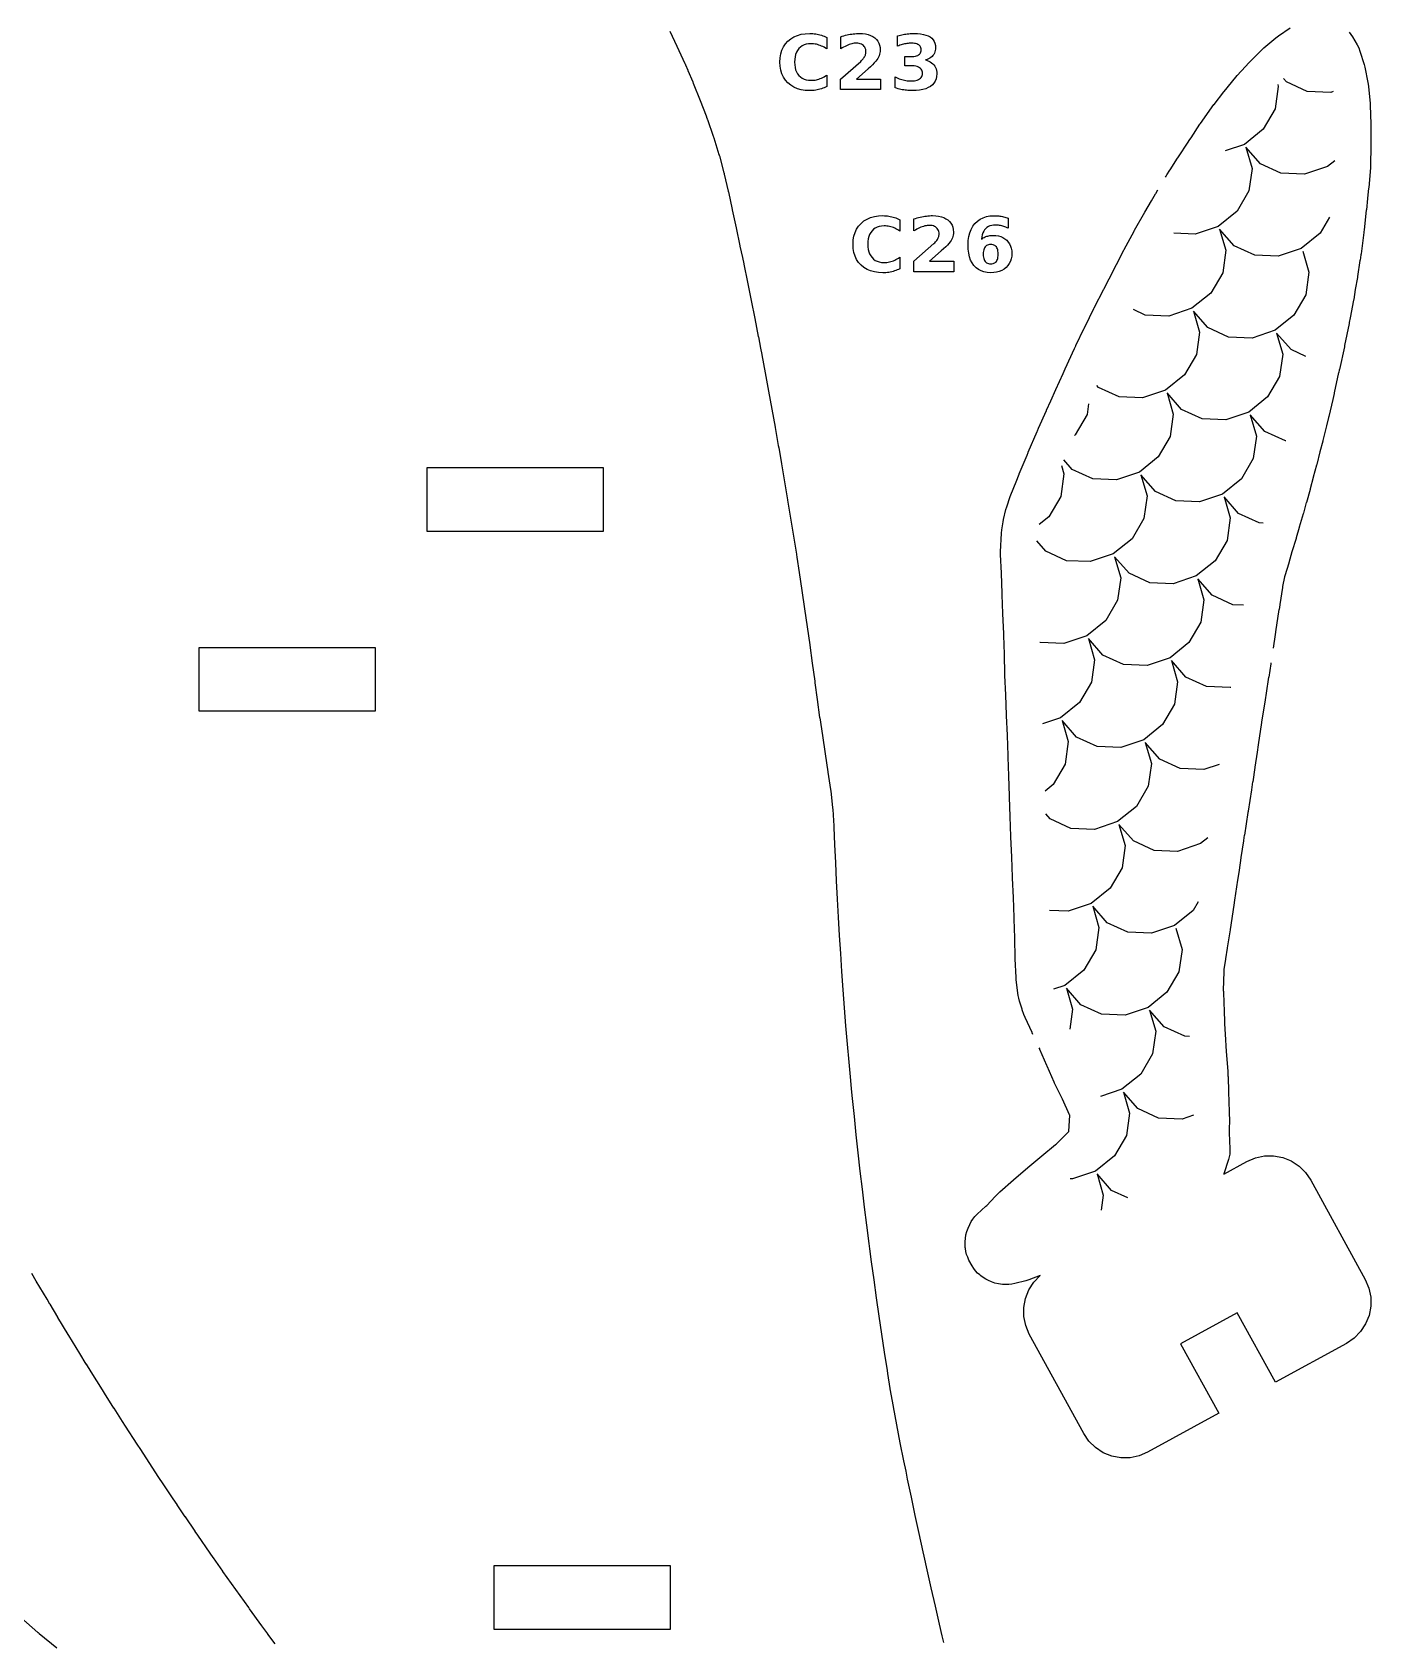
# Model space of a CAD drawing. Header units: millimetres. Extents: x 1 to 293, y 4 to 294.
# Drawn here: x 232.8 to 291.8, y 73.1 to 144 of the extents above; entities that cross this region are included whole.
import ezdxf

# ---------------------------------------------------------------- set-up
doc = ezdxf.new("R2010")
doc.units = ezdxf.units.MM
for name, color, linetype in [('CUT', 1, 'CONTINUOUS'), ('ENGRAVE', 5, 'CONTINUOUS'), ('SCORE', 7, 'CONTINUOUS')]:
    doc.layers.add(name, color=color, linetype=linetype)

msp = doc.modelspace()

# ---------------------------------------------------------------- linework, layer by layer
at = {"layer": 'CUT', "color": 1}
for points in [[(260.8678, 144.0853), (261.1752, 143.4341), (261.1763, 143.432), (261.5387, 142.6606), (261.5479, 142.6406), (261.5569, 142.6206), (261.5657, 142.6005), (261.6653, 142.3693), (261.669, 142.3605), (261.8834, 141.8525), (261.8901, 141.8362), (261.8967, 141.8201), (261.9031, 141.8038), (262.2064, 141.0289), (262.2071, 141.0273), (262.4676, 140.3591), (262.4699, 140.353), (262.5073, 140.2556), (262.5149, 140.2356), (262.5221, 140.2157), (262.5293, 140.1957), (262.7865, 139.4565), (262.794, 139.4344), (262.8013, 139.4122), (262.8084, 139.39), (263.036, 138.6543), (263.0427, 138.632), (263.0492, 138.6096), (263.0555, 138.5872), (263.2556, 137.8505), (263.2612, 137.8291), (263.2667, 137.8077), (263.2719, 137.7862), (263.2723, 137.7848), (263.273, 137.7816), (263.4484, 137.0313), (263.4507, 137.0215), (263.453, 137.0116), (263.4552, 137.0017), (263.6247, 136.2236), (263.6264, 136.2156), (263.795, 135.4182), (263.9658, 134.619), (263.9665, 134.6155), (264.0733, 134.109), (264.1335, 133.8235), (264.1352, 133.8151), (264.2968, 133.0228), (264.2984, 133.0146), (264.4555, 132.2192), (264.6168, 131.4172), (264.6173, 131.4147), (264.7748, 130.6245), (264.7767, 130.6143), (264.8736, 130.1075), (264.9279, 129.8228), (264.9296, 129.8137), (265.0754, 129.0201), (265.2268, 128.2178), (265.2276, 128.2137), (265.3745, 127.4215), (265.376, 127.4133), (265.5177, 126.6225), (265.5193, 126.6128), (265.6554, 125.8195), (265.6738, 125.7157), (265.7968, 125.0186), (265.7978, 125.0128), (265.934, 124.2206), (265.9354, 124.2124), (266.0666, 123.4192), (266.0678, 123.4119), (266.1948, 122.6176), (266.3263, 121.8173), (266.3271, 121.8119), (266.4537, 121.0215), (266.4552, 121.0116), (266.4741, 120.8881), (266.5759, 120.2183), (266.577, 120.211), (266.6928, 119.4189), (266.815, 118.6173), (266.816, 118.611), (266.9327, 117.8201), (266.9341, 117.8106), (267.0452, 117.019), (267.0464, 117.01), (267.1518, 116.2199), (267.2648, 115.4184), (267.266, 115.4104), (267.2743, 115.3488), (267.3734, 114.6103), (267.4794, 113.8192), (267.4808, 113.8095), (267.5997, 113.0179), (267.7246, 112.2149), (267.7251, 112.2114), (267.8464, 111.4172), (267.8473, 111.4111), (267.9604, 110.6473), (267.9639, 110.6221), (267.9671, 110.5969), (267.9701, 110.5717), (268.0497, 109.8444), (268.0522, 109.8193), (268.0545, 109.7942), (268.0565, 109.769), (268.0748, 109.5137), (268.1085, 109.0387), (268.11, 109.0156), (268.1112, 108.9924), (268.1122, 108.9692), (268.1397, 108.2099), (268.173, 107.4113), (268.2114, 106.6082), (268.2524, 105.8102), (268.2973, 105.0092), (268.3453, 104.209), (268.3959, 103.4092), (268.4492, 102.6094), (268.5052, 101.8104), (268.5643, 101.0112), (268.6269, 100.2108), (268.6923, 99.414), (268.7627, 98.6144), (268.8383, 97.8113), (268.8746, 97.4378), (268.9161, 97.0114), (268.9962, 96.2135), (269.0803, 95.4124), (269.1671, 94.6122), (269.2563, 93.8124), (269.3481, 93.0126), (269.4422, 92.2145), (269.5397, 91.4175), (269.6426, 90.6181), (269.6743, 90.3836), (269.7514, 89.8139), (269.8619, 89.0142), (269.9749, 88.2143), (270.0902, 87.4145), (270.2077, 86.6157), (270.3284, 85.8158), (270.4523, 85.0139), (270.474, 84.875), (270.5758, 84.2227), (270.5777, 84.211), (270.7167, 83.4202), (270.7181, 83.4126), (270.8678, 82.6197), (271.0229, 81.8182), (271.1787, 81.026), (271.2732, 80.5668), (271.3455, 80.2176), (271.5122, 79.4201), (271.6825, 78.6194), (271.8552, 77.8197), (272.0309, 77.0173), (272.0731, 76.8252), (272.2059, 76.2204), (272.3839, 75.4226), (272.5673, 74.6188), (272.7489, 73.8286), (272.8725, 73.3125), (272.9434, 73.0184)], [(282.728, 137.6526), (282.7565, 137.7004), (282.7863, 137.7483), (282.9277, 137.9647), (282.931, 137.9699), (283.2593, 138.4835), (283.2698, 138.4996), (283.7599, 139.2428), (283.7666, 139.2528), (283.8607, 139.3928), (284.252, 139.9864), (284.2743, 140.0191), (284.7592, 140.7094), (284.7963, 140.7597), (284.8703, 140.8553), (284.8747, 140.8609), (285.3091, 141.4154), (285.3216, 141.4311), (285.8335, 142.0647), (285.8903, 142.1305), (286.2633, 142.5354), (286.4128, 142.6998), (286.4576, 142.7467), (286.9907, 143.2788), (287.0677, 143.3499), (287.5972, 143.8014), (287.7182, 143.8932), (288.2334, 144.24)], [(290.832, 144.0538), (290.9135, 143.9506), (290.9838, 143.8416), (291.1851, 143.4942), (291.2556, 143.3543), (291.3095, 143.2073), (291.4871, 142.6208), (291.5163, 142.5061), (291.6587, 141.8228), (291.6822, 141.661), (291.6829, 141.6519), (291.7521, 140.9001), (291.7569, 140.8252), (291.7866, 139.9911), (291.7874, 139.938), (291.7868, 139.7929), (291.7854, 139.0589), (291.7852, 139.0402), (291.7712, 138.1657), (291.7669, 138.078), (291.6942, 137.189), (291.6901, 137.1477), (291.6421, 136.7229), (291.6412, 136.7144), (291.5911, 136.2089), (291.5892, 136.1906), (291.4912, 135.3239), (291.4821, 135.2404), (291.4788, 135.2133), (291.3555, 134.2656), (291.3488, 134.2203), (291.3112, 133.9921), (291.3095, 133.9816), (291.2044, 133.2678), (291.1977, 133.2265), (291.1038, 132.7034), (291.102, 132.693), (291.0321, 132.2599), (291.0249, 132.2197), (290.8765, 131.4511), (290.8746, 131.4409), (290.8396, 131.241), (290.8321, 131.202), (290.6318, 130.2307), (290.6298, 130.2206), (290.6282, 130.2117), (290.6205, 130.1742), (290.3998, 129.1637), (290.3961, 129.1474), (290.3709, 129.0385), (290.3688, 129.0291), (290.1771, 128.1379), (290.169, 128.1028), (290.1079, 127.8515), (290.1057, 127.8423), (289.9355, 127.0924), (289.9272, 127.0583), (289.8326, 126.687), (289.8304, 126.678), (289.6776, 126.0381), (289.6693, 126.005), (289.5463, 125.5426), (289.544, 125.5338), (289.4043, 124.9753), (289.3959, 124.9433), (289.2501, 124.4163), (289.2478, 124.4078), (289.1162, 123.9044), (289.1078, 123.8735), (288.9449, 123.3063), (288.9426, 123.2982), (288.8141, 122.8259), (288.8056, 122.7961), (288.6317, 122.2111), (288.6294, 122.2034), (288.4981, 121.7394), (288.49, 121.7118), (288.3113, 121.1286), (288.3092, 121.1216), (288.1665, 120.6354), (288.1657, 120.6326), (287.998, 120.0656), (287.9872, 120.0239), (287.893, 119.5973), (287.8853, 119.5556), (287.7724, 118.7982), (287.7703, 118.7848), (287.7388, 118.5875), (287.7379, 118.5814), (287.5907, 117.5941), (287.5899, 117.5893), (287.5741, 117.4856), (287.48, 116.8707)], [(276.8877, 99.8378), (276.8527, 99.9128), (276.8501, 99.9184), (276.5428, 100.5846), (276.4914, 100.7129), (276.4174, 100.9299), (276.4097, 100.9532), (276.2945, 101.3122), (276.2617, 101.4333), (276.2403, 101.5569), (276.1538, 102.2418), (276.1447, 102.3485), (276.1073, 103.1718), (276.1062, 103.2058), (276.0887, 104.0871), (276.0884, 104.0957), (276.0602, 104.9256), (276.0597, 104.9437), (276.0589, 104.9809), (276.0586, 104.9928), (276.023, 105.883), (275.9828, 106.7349), (275.9823, 106.7474), (275.9816, 106.7658), (275.9814, 106.7703), (275.9508, 107.6582), (275.9504, 107.6672), (275.9078, 108.5353), (275.9066, 108.5671), (275.8843, 109.4472), (275.8841, 109.4551), (275.8516, 110.3061), (275.8511, 110.322), (275.8504, 110.3465), (275.8245, 111.2457), (275.7966, 112.0757), (275.7963, 112.0861), (275.795, 112.1344), (275.7948, 112.1419), (275.761, 113.0261), (275.7606, 113.0348), (275.7159, 113.8858), (275.7152, 113.9018), (275.7148, 113.9112), (275.7143, 113.9245), (275.6873, 114.8114), (275.6871, 114.8184), (275.6513, 115.6713), (275.6508, 115.6859), (275.6503, 115.7019), (275.65, 115.7126), (275.6295, 116.6048), (275.6293, 116.6109), (275.6024, 117.428), (275.602, 117.4415), (275.6007, 117.4989), (275.6004, 117.5086), (275.5657, 118.3994), (275.529, 119.2295), (275.5287, 119.2386), (275.5269, 119.2851), (275.5268, 119.2889), (275.4961, 120.1785), (275.4958, 120.1851), (275.4585, 121.0095), (275.4586, 121.1315), (275.4959, 121.9431), (275.5113, 122.0925), (275.5682, 122.4488), (275.5884, 122.5502), (275.696, 122.9981), (275.7298, 123.1151), (275.8822, 123.5647), (275.9095, 123.6381), (276.1424, 124.212), (276.2828, 124.5576), (276.2854, 124.5639), (276.6253, 125.3885), (276.6737, 125.5057), (276.6786, 125.5176), (277.068, 126.4362), (277.0817, 126.4675), (277.1311, 126.5764), (277.1341, 126.5829), (277.4794, 127.3672), (277.4855, 127.3808), (277.6702, 127.788), (277.8933, 128.2857), (277.8954, 128.2904), (278.2152, 128.9967), (278.306, 129.1968), (278.309, 129.2033), (278.718, 130.0918), (278.7315, 130.1203), (278.7779, 130.2152), (278.781, 130.2216), (279.1437, 130.9852), (279.1555, 131.0096), (279.3792, 131.4568), (279.3823, 131.463), (279.5763, 131.8622), (279.5883, 131.8862), (280.0115, 132.7143), (280.0206, 132.7325), (280.0266, 132.7444), (280.4619, 133.5918), (280.4671, 133.6019), (280.6697, 133.9882), (280.6728, 133.9942), (280.9015, 134.4421), (280.9138, 134.4657), (281.3449, 135.2702), (281.3502, 135.2801), (281.3726, 135.3208), (281.8271, 136.1125), (282.1094, 136.6035), (282.1109, 136.606), (282.2907, 136.9172), (282.2992, 136.9316), (282.3957, 137.0939)], [(287.3807, 116.2283), (287.3739, 116.1847), (287.2826, 115.6004), (287.282, 115.597), (287.1698, 114.8908), (287.1229, 114.5968), (286.9695, 113.6075), (286.9675, 113.5937), (286.8236, 112.6137), (286.8231, 112.6106), (286.7741, 112.282), (286.6747, 111.6199), (286.6742, 111.617), (286.5768, 110.9777), (286.5765, 110.976), (286.5225, 110.6244), (286.5221, 110.6215), (286.3752, 109.6797), (286.3749, 109.6775), (286.3666, 109.6251), (286.2093, 108.6316), (286.208, 108.6234), (286.1742, 108.3895), (286.1719, 108.3743), (286.0563, 107.6355), (286.0553, 107.6284), (285.9758, 107.0783), (285.9754, 107.0757), (285.9119, 106.6424), (285.9116, 106.6404), (285.7821, 105.7659), (285.7816, 105.7626), (285.765, 105.6523), (285.7638, 105.6443), (285.6086, 104.6541), (285.6076, 104.6477), (285.5823, 104.4741), (285.5794, 104.4555), (285.4514, 103.6572), (285.45, 103.6481), (285.3815, 103.1761), (285.3783, 103.1551), (285.3056, 102.7046), (285.2979, 102.6183), (285.2824, 101.7726), (285.2834, 101.725), (285.2847, 101.703), (285.2862, 101.6735), (285.3169, 100.8525), (285.3561, 99.9828), (285.3579, 99.9557), (285.3628, 99.9009), (285.366, 99.8569), (285.4092, 99.0918), (285.4099, 99.0803), (285.4746, 98.2194), (285.4759, 98.2011), (285.4879, 98.0058), (285.4899, 97.961), (285.5079, 97.3091), (285.5381, 96.4231), (285.5385, 96.4142), (285.5467, 96.2445), (285.5482, 96.1698), (285.5435, 95.5229), (285.5441, 95.4925), (285.5735, 94.7973), (285.5733, 94.678), (285.5625, 94.5574), (285.5411, 94.4383), (285.5097, 94.3232), (285.3066, 93.6885), (285.3023, 93.677), (286.3268, 94.2377), (286.6977, 94.3957), (287.0959, 94.479), (287.5027, 94.483), (287.9025, 94.4076), (288.2799, 94.2557), (288.6204, 94.033), (288.9109, 93.7482), (289.1382, 93.4152), (291.5424, 89.0227), (291.7003, 88.6518), (291.7836, 88.2536), (291.7877, 87.8468), (291.7123, 87.447), (291.5603, 87.0696), (291.3376, 86.7291), (291.0528, 86.4386), (290.7199, 86.2113), (287.5806, 84.4931), (285.9002, 87.5633), (283.4002, 86.195), (285.0806, 83.1248), (281.9413, 81.4066), (281.5704, 81.2486), (281.1722, 81.1653), (280.7654, 81.1613), (280.3656, 81.2367), (279.9882, 81.3886), (279.6477, 81.6113), (279.3572, 81.8961), (279.1299, 82.2291), (276.7258, 86.6216), (276.5678, 86.9925), (276.4845, 87.3907), (276.4805, 87.7975), (276.5559, 88.1973), (276.7078, 88.5747), (276.9305, 88.9152), (277.2102, 89.2005), (276.701, 89.0112), (276.5758, 88.9716), (276.0946, 88.8447), (275.9605, 88.8166), (275.8224, 88.8019), (275.6834, 88.8012), (275.5471, 88.8143), (275.36, 88.8419), (275.2098, 88.8729), (275.0621, 88.9212), (274.9226, 88.9851), (274.8082, 89.0455), (274.6943, 89.113), (274.5875, 89.1913), (274.5438, 89.2267), (274.4456, 89.3145), (274.3552, 89.4128), (274.2747, 89.5194), (274.2059, 89.6318), (274.0658, 89.8878), (274.0082, 90.0063), (273.9618, 90.1316), (273.9278, 90.2607), (273.9067, 90.3908), (273.9004, 90.4466), (273.892, 90.5788), (273.8966, 90.7111), (273.9073, 90.8401), (273.9287, 90.9919), (273.9676, 91.1424), (274.0225, 91.2856), (274.1001, 91.458), (274.1625, 91.58), (274.238, 91.6966), (274.3248, 91.8051), (274.4208, 91.9028), (274.8132, 92.264), (274.8466, 92.2971), (275.2162, 92.6939), (275.293, 92.7699), (275.4084, 92.8754), (275.4251, 92.8903), (276.0258, 93.4207), (276.039, 93.4323), (276.6467, 93.9548), (276.6599, 93.966), (277.2746, 94.4809), (277.2838, 94.4885), (277.8883, 94.9857), (277.9228, 95.0164), (278.1356, 95.2201), (278.15, 95.2344), (278.4676, 95.5592), (278.4723, 95.5645), (278.473, 95.5715), (278.5073, 96.2695), (278.5073, 96.2838), (278.5021, 96.297), (278.1917, 96.9878), (278.182, 97.0083), (277.8425, 97.6947), (277.8224, 97.7372), (277.5083, 98.4324), (277.4937, 98.466), (277.1948, 99.1792), (277.1848, 99.2016), (277.1627, 99.2489)], [(243.4607, 72.9556), (243.1417, 73.3911), (243.1394, 73.3942), (242.8793, 73.7514), (242.8759, 73.7561), (242.3416, 74.4965), (242.3391, 74.4999), (242.3004, 74.554), (242.2986, 74.5565), (241.7291, 75.3547), (241.7279, 75.3565), (241.5423, 75.6175), (241.5387, 75.6225), (241.1637, 76.1551), (241.1625, 76.1569), (240.7417, 76.7565), (240.7385, 76.7612), (240.6045, 76.9539), (240.6021, 76.9574), (240.0518, 77.754), (240.0494, 77.7575), (239.9413, 77.915), (239.938, 77.9199), (239.5057, 78.556), (239.5044, 78.5579), (239.1408, 79.0948), (239.1378, 79.0993), (238.9664, 79.3546), (238.9639, 79.3584), (238.4342, 80.1532), (238.4307, 80.1586), (238.3393, 80.2971), (238.3373, 80.3002), (237.9084, 80.9546), (237.9054, 80.9591), (237.5388, 81.5234), (237.537, 81.5261), (237.3869, 81.7583), (236.8705, 82.559), (236.7385, 82.7637), (236.7369, 82.7662), (236.3591, 83.3552), (236.3562, 83.3597), (235.9383, 84.017), (235.9366, 84.0196), (235.8514, 84.1544), (235.8478, 84.1602), (235.35, 84.9559), (235.3472, 84.9604), (235.1384, 85.2973), (235.1362, 85.3008), (234.8548, 85.7577), (234.853, 85.7608), (234.3671, 86.5546), (234.3633, 86.5609), (234.3375, 86.6036), (234.3356, 86.6068), (233.8839, 87.3587), (233.8822, 87.3615), (233.5375, 87.9385), (233.5355, 87.9419), (233.4053, 88.1613), (232.9311, 88.9597), (232.9298, 88.9618), (232.7371, 89.2876)], [(232.2569, 74.1192), (232.9923, 73.4632), (233.0069, 73.4506), (233.0414, 73.4217), (233.0535, 73.4118), (233.8437, 72.7842)]]:
    msp.add_lwpolyline(points, dxfattribs=at)
for points in [[(250.153, 122.0364), (257.943, 122.0364), (257.943, 124.8264), (250.153, 124.8264), (250.153, 122.0364)], [(240.105, 114.105), (247.895, 114.105), (247.895, 116.895), (240.105, 116.895), (240.105, 114.105)], [(253.105, 73.605), (260.895, 73.605), (260.895, 76.395), (253.105, 76.395), (253.105, 73.605)]]:
    msp.add_lwpolyline(points, close=True, dxfattribs=at)
at = {"layer": 'ENGRAVE', "color": 5}
for points in [[(267.7339, 141.6217), (267.6752, 141.5955), (267.6156, 141.5718), (267.5553, 141.5505), (267.4941, 141.5317), (267.4321, 141.5152), (267.3693, 141.5013), (267.3055, 141.4899), (267.2409, 141.4811), (267.1753, 141.4747), (267.1089, 141.4709), (267.0415, 141.4697), (266.8461, 141.4791), (266.6648, 141.5074), (266.4975, 141.5545), (266.3442, 141.6205), (266.2049, 141.7053), (266.0796, 141.809), (265.9712, 141.9289), (265.8825, 142.0621), (265.8135, 142.2088), (265.7642, 142.3689), (265.7346, 142.5425), (265.7248, 142.7294), (265.7346, 142.9169), (265.7642, 143.0909), (265.8135, 143.2513), (265.8825, 143.3982), (265.9712, 143.5316), (266.0796, 143.6515), (266.2049, 143.7552), (266.3442, 143.84), (266.4975, 143.906), (266.6648, 143.9531), (266.8461, 143.9814), (267.0415, 143.9908), (267.1089, 143.9896), (267.1753, 143.9858), (267.2409, 143.9794), (267.3055, 143.9706), (267.3693, 143.9592), (267.4321, 143.9453), (267.4941, 143.9288), (267.5553, 143.91), (267.6156, 143.8887), (267.6752, 143.865), (267.7339, 143.8388), (267.7918, 143.8102), (267.7918, 143.3072), (267.7339, 143.3451), (267.6763, 143.3794), (267.6189, 143.4102), (267.5618, 143.4374), (267.505, 143.4612), (267.4484, 143.4814), (267.3915, 143.4983), (267.3336, 143.5121), (267.2747, 143.5229), (267.2148, 143.5306), (267.1539, 143.5352), (267.092, 143.5367), (266.9842, 143.5308), (266.8844, 143.5129), (266.7925, 143.483), (266.7086, 143.4412), (266.6326, 143.3875), (266.5646, 143.3219), (266.5059, 143.2457), (266.4579, 143.1606), (266.4206, 143.0664), (266.3939, 142.9631), (266.3779, 142.8508), (266.3726, 142.7294), (266.3779, 142.6086), (266.3939, 142.4967), (266.4206, 142.3937), (266.4579, 142.2997), (266.5059, 142.2147), (266.5646, 142.1386), (266.6326, 142.073), (266.7086, 142.0193), (266.7925, 141.9775), (266.8844, 141.9476), (266.9842, 141.9297), (267.092, 141.9238), (267.1539, 141.9253), (267.2148, 141.9299), (267.2747, 141.9376), (267.3336, 141.9484), (267.3915, 141.9622), (267.4484, 141.9791), (267.505, 141.9993), (267.5618, 142.0231), (267.6189, 142.0503), (267.6763, 142.0811), (267.7339, 142.1154), (267.7918, 142.1533), (267.7918, 141.6503), (267.7339, 141.6217)], [(270.168, 141.5169), (268.4021, 141.5169), (268.4021, 141.9775), (269.2891, 142.7604), (269.327, 142.796), (269.3614, 142.8314), (269.3924, 142.8666), (269.42, 142.9014), (269.4442, 142.936), (269.4649, 142.9703), (269.4823, 143.0047), (269.4965, 143.0396), (269.5076, 143.0749), (269.5155, 143.1107), (269.5203, 143.1469), (269.5218, 143.1835), (269.5187, 143.2387), (269.5091, 143.2901), (269.4932, 143.3378), (269.4708, 143.3817), (269.4422, 143.422), (269.4071, 143.4586), (269.3667, 143.4904), (269.3222, 143.5165), (269.2734, 143.5367), (269.2205, 143.5512), (269.1633, 143.5599), (269.1019, 143.5628), (269.0523, 143.561), (269.0012, 143.5558), (268.9485, 143.5471), (268.8943, 143.5349), (268.8386, 143.5193), (268.7813, 143.5001), (268.7226, 143.4775), (268.6625, 143.4516), (268.601, 143.4222), (268.5382, 143.3894), (268.4741, 143.3533), (268.4086, 143.3137), (268.4086, 143.8476), (268.479, 143.87), (268.5491, 143.8906), (268.6189, 143.9092), (268.6885, 143.9261), (268.7578, 143.9411), (268.8269, 143.9542), (268.8955, 143.9654), (268.9638, 143.9746), (269.0315, 143.9817), (269.0988, 143.9868), (269.1657, 143.9898), (269.2321, 143.9908), (269.3721, 143.9855), (269.5013, 143.9695), (269.6197, 143.9428), (269.7273, 143.9055), (269.8241, 143.8575), (269.91, 143.7988), (269.9839, 143.7305), (270.0443, 143.6539), (270.0913, 143.5689), (270.1249, 143.4754), (270.145, 143.3736), (270.1517, 143.2633), (270.1489, 143.1978), (270.1403, 143.1339), (270.1261, 143.0714), (270.1062, 143.0105), (270.0805, 142.951), (270.0492, 142.893), (270.0087, 142.8325), (269.9557, 142.7656), (269.8901, 142.6922), (269.8119, 142.6123), (269.7212, 142.526), (269.6179, 142.4332), (269.0987, 141.9775), (270.168, 141.9775), (270.168, 141.5169)], [(272.2945, 142.7744), (272.3601, 142.7402), (272.419, 142.7009), (272.4715, 142.6563), (272.5173, 142.6066), (272.5564, 142.5518), (272.5883, 142.4923), (272.6131, 142.4281), (272.6309, 142.3592), (272.6415, 142.2854), (272.6451, 142.207), (272.6374, 142.0913), (272.6143, 141.9854), (272.5759, 141.889), (272.5221, 141.8022), (272.4529, 141.7251), (272.3684, 141.6577), (272.2691, 141.6002), (272.1557, 141.5532), (272.0282, 141.5167), (271.8866, 141.4906), (271.7309, 141.4749), (271.5611, 141.4697), (271.4987, 141.4705), (271.4362, 141.473), (271.3737, 141.4772), (271.3112, 141.4831), (271.2486, 141.4906), (271.1859, 141.4998), (271.1234, 141.5107), (271.0611, 141.5232), (270.999, 141.5374), (270.9371, 141.5533), (270.8755, 141.5709), (270.814, 141.5901), (270.814, 142.0735), (270.8726, 142.0454), (270.9309, 142.0197), (270.9892, 141.9964), (271.0473, 141.9755), (271.1053, 141.957), (271.1632, 141.9409), (271.2208, 141.9272), (271.2781, 141.916), (271.3351, 141.9073), (271.3917, 141.9011), (271.4481, 141.8973), (271.5041, 141.8961), (271.5839, 141.8985), (271.6572, 141.9057), (271.7241, 141.9177), (271.7844, 141.9344), (271.8384, 141.956), (271.8858, 141.9824), (271.9263, 142.0132), (271.9595, 142.0482), (271.9853, 142.0873), (272.0037, 142.1307), (272.0148, 142.1781), (272.0185, 142.2298), (272.0147, 142.2829), (272.0034, 142.3315), (271.9845, 142.3756), (271.9581, 142.4153), (271.9241, 142.4505), (271.8826, 142.4812), (271.8337, 142.5073), (271.7776, 142.5287), (271.7143, 142.5453), (271.6438, 142.5572), (271.5662, 142.5643), (271.4813, 142.5667), (271.2307, 142.5667), (271.2307, 142.9703), (271.4944, 142.9703), (271.5697, 142.9724), (271.6383, 142.9786), (271.7003, 142.9888), (271.7555, 143.0032), (271.8041, 143.0218), (271.8459, 143.0444), (271.8812, 143.0712), (271.9101, 143.1023), (271.9326, 143.1378), (271.9487, 143.1775), (271.9583, 143.2215), (271.9615, 143.2698), (271.9584, 143.3147), (271.949, 143.3561), (271.9334, 143.3939), (271.9116, 143.4282), (271.8835, 143.459), (271.8492, 143.4863), (271.8092, 143.5096), (271.764, 143.5288), (271.7137, 143.5436), (271.6582, 143.5543), (271.5976, 143.5606), (271.5318, 143.5628), (271.4813, 143.5618), (271.4305, 143.559), (271.3796, 143.5542), (271.3285, 143.5476), (271.2773, 143.539), (271.2258, 143.5286), (271.1743, 143.5163), (271.1229, 143.5022), (271.0716, 143.4863), (271.0204, 143.4686), (270.9692, 143.449), (270.9182, 143.4277), (270.9182, 143.8867), (270.98, 143.9033), (271.0415, 143.9185), (271.1029, 143.9322), (271.1641, 143.9445), (271.2252, 143.9554), (271.286, 143.9648), (271.3466, 143.9727), (271.4068, 143.9793), (271.4667, 143.9843), (271.5262, 143.9879), (271.5853, 143.9901), (271.6441, 143.9908), (271.7954, 143.9865), (271.9334, 143.9736), (272.0581, 143.952), (272.1696, 143.9217), (272.2679, 143.8829), (272.3529, 143.8354), (272.4248, 143.7792), (272.4836, 143.7143), (272.5293, 143.6407), (272.562, 143.5583), (272.5816, 143.4673), (272.5881, 143.3675), (272.585, 143.2985), (272.5756, 143.2339), (272.56, 143.1736), (272.5382, 143.1175), (272.5101, 143.0658), (272.4758, 143.0183), (272.4354, 142.9753), (272.389, 142.9367), (272.3367, 142.9026), (272.2783, 142.8729), (272.214, 142.8478), (272.1438, 142.8271), (272.2224, 142.8033), (272.2945, 142.7744)], [(270.9017, 133.5597), (270.8421, 133.536), (270.7818, 133.5147), (270.7206, 133.4958), (270.6586, 133.4794), (270.5958, 133.4655), (270.532, 133.4541), (270.4674, 133.4453), (270.4018, 133.4389), (270.3353, 133.4351), (270.268, 133.4339), (270.0726, 133.4433), (269.8913, 133.4716), (269.724, 133.5187), (269.5706, 133.5847), (269.4314, 133.6695), (269.3061, 133.7732), (269.1977, 133.893), (269.1089, 134.0263), (269.04, 134.173), (268.9907, 134.3331), (268.9611, 134.5067), (268.9513, 134.6936), (268.9611, 134.8811), (268.9907, 135.055), (269.04, 135.2155), (269.1089, 135.3624), (269.1977, 135.4958), (269.3061, 135.6157), (269.4314, 135.7194), (269.5706, 135.8042), (269.724, 135.8702), (269.8913, 135.9173), (270.0726, 135.9456), (270.268, 135.955), (270.3353, 135.9538), (270.4018, 135.95), (270.4674, 135.9436), (270.532, 135.9348), (270.5958, 135.9234), (270.6586, 135.9094), (270.7206, 135.893), (270.7818, 135.8742), (270.8421, 135.8529), (270.9017, 135.8292), (270.9604, 135.803), (271.0183, 135.7744), (271.0183, 135.2714), (270.9604, 135.3093), (270.9028, 135.3436), (270.8454, 135.3744), (270.7883, 135.4016), (270.7314, 135.4254), (270.6749, 135.4456), (270.618, 135.4625), (270.56, 135.4763), (270.5011, 135.4871), (270.4412, 135.4948), (270.3803, 135.4994), (270.3184, 135.5009), (270.2107, 135.495), (270.1108, 135.477), (270.019, 135.4472), (269.935, 135.4054), (269.8591, 135.3517), (269.7911, 135.2861), (269.7324, 135.2099), (269.6844, 135.1248), (269.6471, 135.0305), (269.6204, 134.9273), (269.6044, 134.815), (269.599, 134.6936), (269.6044, 134.5728), (269.6204, 134.4609), (269.6471, 134.3579), (269.6844, 134.2639), (269.7324, 134.1789), (269.7911, 134.1028), (269.8591, 134.0372), (269.935, 133.9834), (270.019, 133.9417), (270.1108, 133.9118), (270.2107, 133.8939), (270.3184, 133.888), (270.3803, 133.8895), (270.4412, 133.8941), (270.5011, 133.9018), (270.56, 133.9126), (270.618, 133.9264), (270.6749, 133.9433), (270.7314, 133.9635), (270.7883, 133.9872), (270.8454, 134.0145), (270.9028, 134.0453), (270.9604, 134.0796), (271.0183, 134.1175), (271.0183, 133.6145), (270.9604, 133.5859), (270.9017, 133.5597)], [(273.3945, 133.4811), (271.6285, 133.4811), (271.6285, 133.9417), (272.5156, 134.7246), (272.5535, 134.7602), (272.5879, 134.7956), (272.6189, 134.8308), (272.6465, 134.8656), (272.6707, 134.9002), (272.6914, 134.9345), (272.7088, 134.9689), (272.723, 135.0038), (272.7341, 135.0391), (272.742, 135.0748), (272.7467, 135.1111), (272.7483, 135.1477), (272.7451, 135.2028), (272.7356, 135.2542), (272.7196, 135.3019), (272.6973, 135.3459), (272.6686, 135.3862), (272.6336, 135.4228), (272.5932, 135.4546), (272.5487, 135.4807), (272.4999, 135.5009), (272.4469, 135.5154), (272.3898, 135.5241), (272.3284, 135.527), (272.2788, 135.5252), (272.2277, 135.52), (272.175, 135.5113), (272.1208, 135.4991), (272.065, 135.4834), (272.0078, 135.4643), (271.949, 135.4417), (271.8889, 135.4157), (271.8275, 135.3864), (271.7647, 135.3536), (271.7006, 135.3175), (271.635, 135.2779), (271.635, 135.8118), (271.7054, 135.8342), (271.7756, 135.8547), (271.8454, 135.8734), (271.915, 135.8903), (271.9843, 135.9053), (272.0533, 135.9184), (272.122, 135.9296), (272.1902, 135.9387), (272.258, 135.9459), (272.3253, 135.951), (272.3922, 135.954), (272.4586, 135.955), (272.5986, 135.9497), (272.7278, 135.9337), (272.8462, 135.907), (272.9538, 135.8697), (273.0505, 135.8216), (273.1365, 135.763), (273.2104, 135.6947), (273.2708, 135.6181), (273.3178, 135.5331), (273.3514, 135.4396), (273.3715, 135.3378), (273.3782, 135.2275), (273.3754, 135.162), (273.3668, 135.0981), (273.3526, 135.0356), (273.3326, 134.9747), (273.307, 134.9152), (273.2757, 134.8572), (273.2352, 134.7967), (273.1822, 134.7298), (273.1166, 134.6564), (273.0384, 134.5765), (272.9477, 134.4902), (272.8444, 134.3974), (272.3251, 133.9417), (273.3945, 133.9417), (273.3945, 133.4811)], [(275.7473, 135.4217), (275.6972, 135.443), (275.6482, 135.4621), (275.6001, 135.479), (275.5531, 135.4939), (275.507, 135.5066), (275.4616, 135.5173), (275.4166, 135.5261), (275.3719, 135.5329), (275.3276, 135.5377), (275.2836, 135.5406), (275.2401, 135.5416), (275.1502, 135.5373), (275.0672, 135.5243), (274.991, 135.5027), (274.9218, 135.4725), (274.8594, 135.4337), (274.8039, 135.3862), (274.7554, 135.3302), (274.7142, 135.2658), (274.6802, 135.1931), (274.6534, 135.112), (274.6339, 135.0226), (274.6216, 134.9247), (274.6579, 134.9502), (274.6952, 134.9735), (274.7335, 134.9945), (274.7728, 135.0134), (274.813, 135.03), (274.8543, 135.0444), (274.8967, 135.0566), (274.9404, 135.0665), (274.9853, 135.0743), (275.0315, 135.0798), (275.079, 135.0831), (275.1278, 135.0843), (275.248, 135.0782), (275.3602, 135.06), (275.4645, 135.0297), (275.5607, 134.9873), (275.6489, 134.9328), (275.7292, 134.8662), (275.799, 134.7897), (275.8562, 134.7057), (275.9007, 134.6143), (275.9324, 134.5153), (275.9515, 134.4088), (275.9578, 134.2949), (275.9507, 134.169), (275.9294, 134.0517), (275.8939, 133.9431), (275.8443, 133.8431), (275.7804, 133.7518), (275.7023, 133.669), (275.6123, 133.5972), (275.5126, 133.5384), (275.4032, 133.4927), (275.2842, 133.46), (275.1555, 133.4404), (275.0171, 133.4339), (274.8651, 133.4427), (274.7251, 133.4694), (274.5969, 133.5138), (274.4807, 133.576), (274.3763, 133.656), (274.2838, 133.7537), (274.2045, 133.8677), (274.1396, 133.9967), (274.0891, 134.1404), (274.0531, 134.2991), (274.0314, 134.4727), (274.0242, 134.6611), (274.0327, 134.8546), (274.058, 135.0339), (274.1001, 135.1988), (274.1591, 135.3494), (274.235, 135.4856), (274.3278, 135.6075), (274.4352, 135.7127), (274.5552, 135.7988), (274.6877, 135.8657), (274.8327, 135.9135), (274.9902, 135.9422), (275.1603, 135.9518), (275.2159, 135.951), (275.271, 135.9489), (275.3255, 135.9453), (275.3795, 135.9402), (275.4329, 135.9337), (275.4858, 135.9257), (275.5384, 135.9163), (275.5907, 135.9055), (275.6429, 135.8932), (275.6949, 135.8794), (275.7467, 135.8642), (275.7983, 135.8476), (275.7983, 135.3984), (275.7473, 135.4217)], [(274.9231, 134.6688), (274.8797, 134.654), (274.8409, 134.6332), (274.8067, 134.6066), (274.777, 134.574), (274.7519, 134.5355), (274.7313, 134.4911), (274.7154, 134.4407), (274.7039, 134.3845), (274.6971, 134.3223), (274.6948, 134.2542), (274.6971, 134.1861), (274.7039, 134.1239), (274.7154, 134.0676), (274.7313, 134.0173), (274.7519, 133.9728), (274.777, 133.9343), (274.8067, 133.9018), (274.8409, 133.8751), (274.8797, 133.8544), (274.9231, 133.8396), (274.9711, 133.8307), (275.0236, 133.8277), (275.0766, 133.8307), (275.1249, 133.8396), (275.1686, 133.8544), (275.2077, 133.8751), (275.2421, 133.9018), (275.2718, 133.9343), (275.2969, 133.9728), (275.3175, 134.0173), (275.3334, 134.0676), (275.3449, 134.1239), (275.3517, 134.1861), (275.354, 134.2542), (275.3517, 134.3223), (275.3449, 134.3845), (275.3334, 134.4407), (275.3175, 134.4911), (275.2969, 134.5355), (275.2718, 134.574), (275.2421, 134.6066), (275.2077, 134.6332), (275.1686, 134.654), (275.1249, 134.6688), (275.0766, 134.6776), (275.0236, 134.6806), (274.9711, 134.6776), (274.9231, 134.6688)]]:
    msp.add_lwpolyline(points, close=True, dxfattribs=at)
at = {"layer": 'SCORE', "color": 7}
for points in [[(290.1221, 141.426), (290.0235, 141.3929), (288.9833, 141.4352), (288.0749, 141.8533), (287.9431, 142.0041)], [(287.6813, 141.7428), (287.7076, 141.6523), (287.5702, 140.6618), (287.0452, 139.7628), (286.2125, 139.0923), (285.3607, 138.8066)], [(286.2785, 138.9717), (286.5496, 138.0403), (286.4122, 137.0498), (285.8872, 136.1508), (285.0545, 135.4803), (284.0409, 135.1403), (283.1068, 135.1782)], [(290.1994, 138.3788), (289.8791, 138.1209), (288.8655, 137.7809), (287.8253, 137.8232), (286.9168, 138.2413), (286.2785, 138.9717)], [(289.9705, 135.893), (289.5538, 135.1794), (288.7211, 134.5089), (287.7075, 134.1689), (286.6673, 134.2112), (285.7588, 134.6293), (285.1205, 135.3596)], [(285.1205, 135.3596), (285.3916, 134.4283), (285.2542, 133.4377), (284.7291, 132.5388), (283.8964, 131.8682), (282.8828, 131.5282), (281.8426, 131.5705), (281.3189, 131.8116)], [(288.7871, 134.3883), (289.0582, 133.4569), (288.9208, 132.4664), (288.3958, 131.5674), (287.5631, 130.8969), (286.5495, 130.5569), (285.5093, 130.5992), (284.6008, 131.0173), (283.9625, 131.7476)], [(283.9625, 131.7476), (284.2336, 130.8163), (284.0962, 129.8257), (283.5711, 128.9268), (282.7384, 128.2562), (281.7248, 127.9162), (280.6846, 127.9585), (279.7762, 128.3767), (279.702, 128.4616)], [(287.6291, 130.7762), (287.9002, 129.8449), (287.7628, 128.8543), (287.2378, 127.9554), (286.4051, 127.2848), (285.3914, 126.9448), (284.3513, 126.9871), (283.4428, 127.4053), (282.8045, 128.1356)], [(288.9152, 129.7478), (288.2674, 130.0459), (287.6291, 130.7762)], [(282.8045, 128.1356), (283.0756, 127.2043), (282.9381, 126.2137), (282.4131, 125.3147), (281.5804, 124.6442), (280.5668, 124.3042), (279.5266, 124.3465), (278.6182, 124.7646), (278.2491, 125.1869)], [(279.3368, 127.6553), (279.2715, 127.1851), (278.7465, 126.2861), (278.7121, 126.2584)], [(286.4711, 127.1642), (286.7422, 126.2329), (286.6048, 125.2423), (286.0797, 124.3434), (285.247, 123.6728), (284.2334, 123.3328), (283.1932, 123.3751), (282.2848, 123.7933), (281.6464, 124.5236)], [(288.0421, 126.0148), (288.0179, 126.0158), (287.1094, 126.4339), (286.4711, 127.1642)], [(278.1426, 124.9357), (278.2509, 124.5636), (278.1135, 123.5731), (277.5885, 122.6741), (277.1539, 122.3242)], [(281.6464, 124.5236), (281.9176, 123.5922), (281.7801, 122.6017), (281.2551, 121.7027), (280.4224, 121.0322), (279.4088, 120.6922), (278.3686, 120.7345), (277.4602, 121.1526), (277.0574, 121.6134)], [(285.3131, 123.5522), (285.5842, 122.6209), (285.4468, 121.6303), (284.9217, 120.7313), (284.089, 120.0608), (283.0754, 119.7208), (282.0352, 119.7631), (281.1268, 120.1812), (280.4884, 120.9116)], [(287.0471, 122.3961), (286.8599, 122.4037), (285.9514, 122.8219), (285.3131, 123.5522)], [(280.4884, 120.9116), (280.7595, 119.9802), (280.6221, 118.9897), (280.0971, 118.0907), (279.2644, 117.4202), (278.2508, 117.0802), (277.2106, 117.1225), (277.1879, 117.1329)], [(284.1551, 119.9402), (284.4262, 119.0089), (284.2887, 118.0183), (283.7637, 117.1193), (282.931, 116.4488), (281.9174, 116.1088), (280.8772, 116.1511), (279.9688, 116.5692), (279.3304, 117.2996)], [(286.174, 118.7725), (285.7018, 118.7917), (284.7934, 119.2099), (284.1551, 119.9402)], [(279.3304, 117.2996), (279.6015, 116.3682), (279.4641, 115.3777), (278.9391, 114.4787), (278.1064, 113.8082), (277.3112, 113.5414)], [(282.997, 116.3282), (283.2682, 115.3968), (283.1307, 114.4063), (282.6057, 113.5073), (281.773, 112.8368), (280.7594, 112.4968), (279.7192, 112.5391), (278.8108, 112.9572), (278.1724, 113.6875)], [(285.6159, 115.1481), (285.584, 115.1374), (284.5438, 115.1797), (283.6354, 115.5978), (282.997, 116.3282)], [(278.1724, 113.6875), (278.4435, 112.7562), (278.3061, 111.7656), (277.7811, 110.8667), (277.4195, 110.5755)], [(281.839, 112.7162), (282.1101, 111.7848), (281.9727, 110.7943), (281.4477, 109.8953), (280.615, 109.2248), (279.6014, 108.8848), (278.5612, 108.927), (277.6528, 109.3452), (277.4558, 109.5705)], [(285.1016, 111.752), (284.426, 111.5254), (283.3858, 111.5677), (282.4774, 111.9858), (281.839, 112.7162)], [(280.681, 109.1041), (280.9521, 108.1728), (280.8147, 107.1822), (280.2897, 106.2833), (279.457, 105.6127), (278.4434, 105.2727), (277.6223, 105.3061)], [(284.5988, 108.5088), (284.2816, 108.2534), (283.268, 107.9134), (282.2278, 107.9557), (281.3194, 108.3738), (280.681, 109.1041)], [(279.523, 105.4921), (279.7941, 104.5608), (279.6567, 103.5702), (279.1317, 102.6713), (278.299, 102.0007), (277.7931, 101.831)], [(284.1766, 105.689), (283.9563, 105.3119), (283.1236, 104.6414), (282.11, 104.3014), (281.0698, 104.3437), (280.1614, 104.7618), (279.523, 105.4921)], [(283.1896, 104.5207), (283.4607, 103.5894), (283.3233, 102.5988), (282.7983, 101.6999), (281.9656, 101.0293), (280.952, 100.6893), (279.9118, 100.7316), (279.0034, 101.1498), (278.365, 101.8801)], [(278.365, 101.8801), (278.6361, 100.9488), (278.515, 100.0755)], [(282.0316, 100.9087), (282.3027, 99.9774), (282.1653, 98.9868), (281.6403, 98.0879), (280.8076, 97.4173), (279.8672, 97.1019)], [(283.7945, 99.7515), (283.5784, 99.7603), (282.67, 100.1784), (282.0316, 100.9087)], [(280.8736, 97.2967), (281.1447, 96.3654), (281.0073, 95.3748), (280.4823, 94.4758), (279.6496, 93.8053), (278.636, 93.4653), (278.5247, 93.4698)], [(283.9683, 96.2762), (283.4606, 96.1059), (282.4204, 96.1482), (281.512, 96.5664), (280.8736, 97.2967)], [(279.7156, 93.6847), (279.9867, 92.7534), (279.8943, 92.087)], [(281.0715, 92.6241), (280.354, 92.9544), (279.7156, 93.6847)]]:
    msp.add_lwpolyline(points, dxfattribs=at)

doc.saveas('drawing.dxf')
